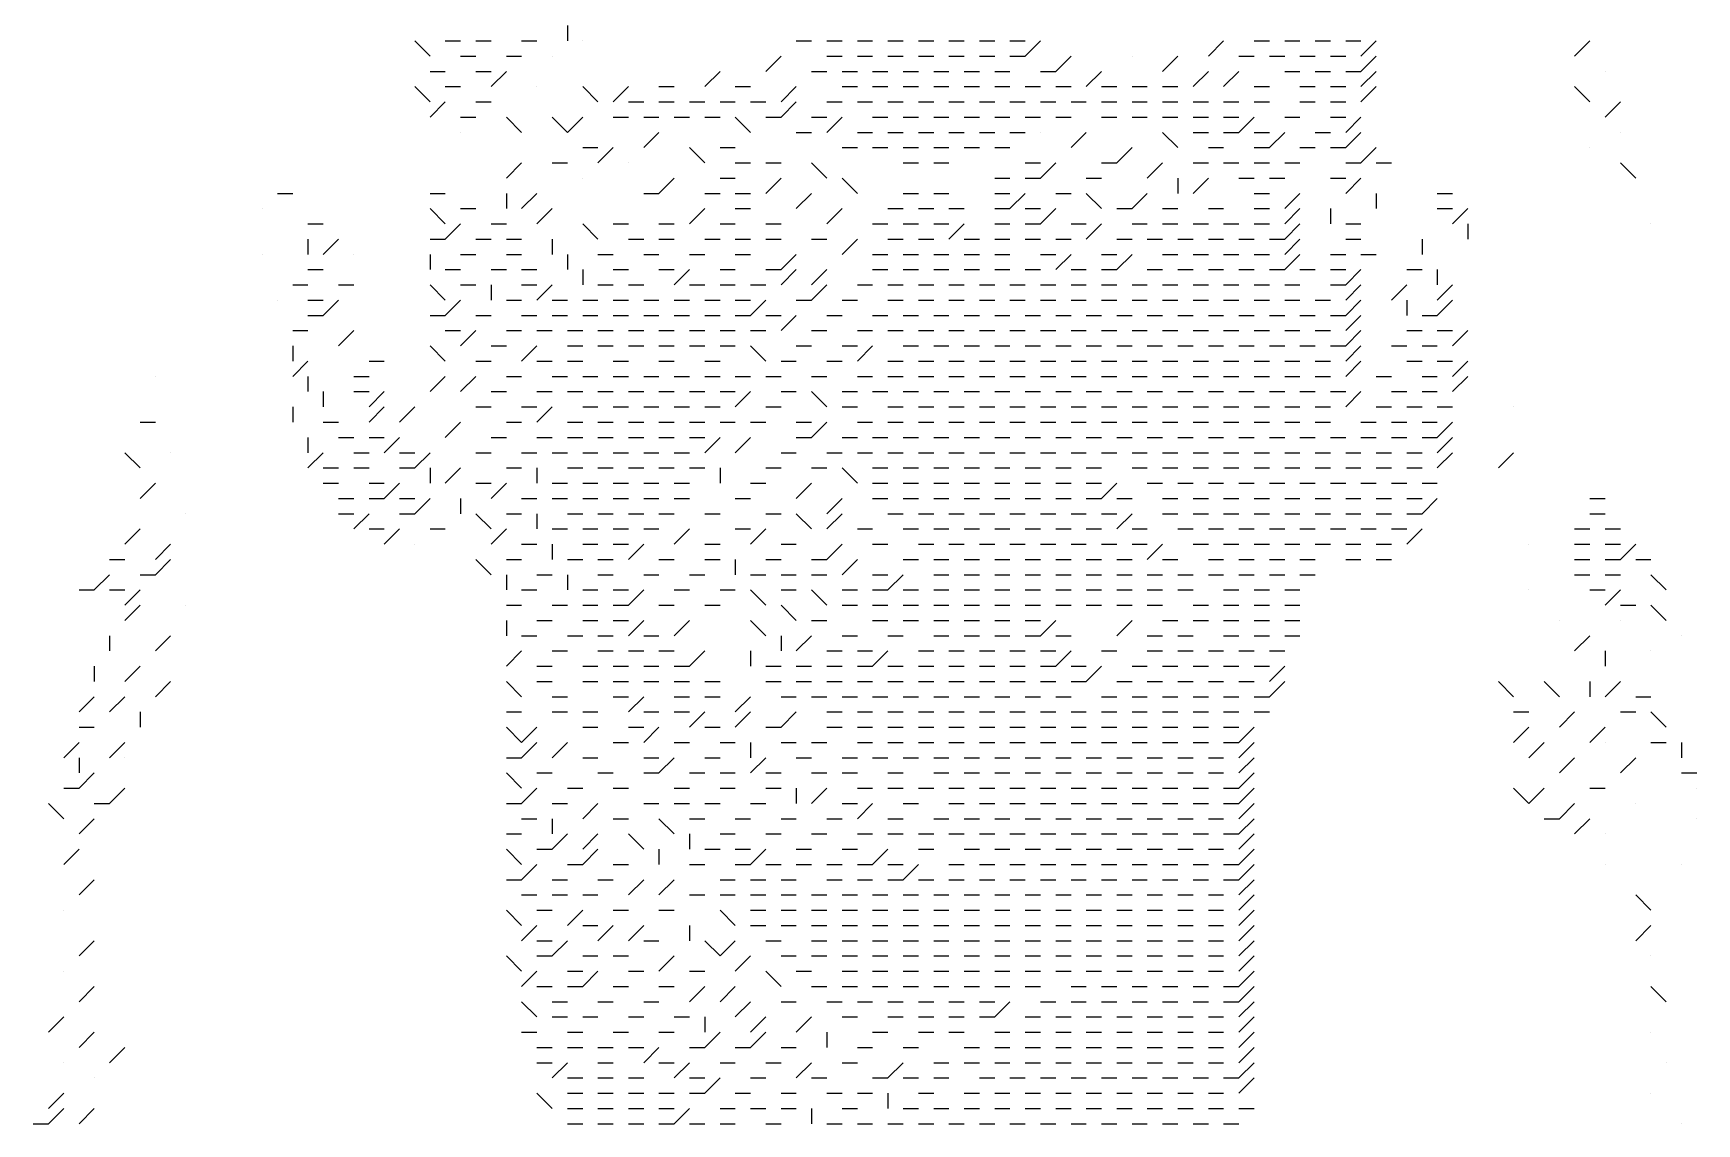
# Model space of a CAD drawing. Header units: metres. Extents: x 66 to 1116, y 3 to 705.
# Drawn here: x 228 to 555, y 357 to 571.5 of the extents above; entities that cross this region are included whole.
import ezdxf

# ---------------------------------------------------------------- set-up
doc = ezdxf.new("R2010")
doc.units = ezdxf.units.M

msp = doc.modelspace()

# ---------------------------------------------------------------- linework, layer by layer
at = {"color": 7}
for p, q in [((333, 573), (333, 570)), ((303, 570), (306, 567)), ((309, 570), (312, 570)), ((315, 570), (318, 570)), ((324, 570), (327, 570)), ((336, 570), (336, 570)), ((378, 570), (381, 570)), ((384, 570), (387, 570)), ((390, 570), (393, 570)), ((396, 570), (399, 570)), ((402, 570), (405, 570)), ((408, 570), (411, 570)), ((414, 570), (417, 570)), ((420, 570), (423, 570)), ((426, 570), (423, 567)), ((462, 570), (459, 567)), ((468, 570), (471, 570)), ((474, 570), (477, 570)), ((480, 570), (483, 570)), ((486, 570), (489, 570)), ((492, 570), (489, 567)), ((534, 570), (531, 567)), ((312, 567), (315, 567)), ((321, 567), (324, 567)), ((330, 567), (330, 567)), ((375, 567), (372, 564)), ((384, 567), (387, 567)), ((390, 567), (393, 567)), ((396, 567), (399, 567)), ((402, 567), (405, 567)), ((408, 567), (411, 567)), ((414, 567), (417, 567)), ((420, 567), (423, 567)), ((432, 567), (429, 564)), ((444, 567), (444, 567)), ((453, 567), (450, 564)), ((465, 567), (468, 567)), ((471, 567), (474, 567)), ((477, 567), (480, 567)), ((483, 567), (486, 567)), ((492, 567), (489, 564)), ((306, 564), (309, 564)), ((315, 564), (318, 564)), ((321, 564), (318, 561)), ((363, 564), (360, 561)), ((381, 564), (384, 564)), ((387, 564), (390, 564)), ((393, 564), (396, 564)), ((399, 564), (402, 564)), ((405, 564), (408, 564)), ((411, 564), (414, 564)), ((417, 564), (420, 564)), ((426, 564), (429, 564)), ((438, 564), (435, 561)), ((459, 564), (456, 561)), ((465, 564), (462, 561)), ((474, 564), (477, 564)), ((480, 564), (483, 564)), ((486, 564), (489, 564)), ((492, 564), (489, 561)), ((537, 564), (537, 564)), ((303, 561), (306, 558)), ((309, 561), (312, 561)), ((327, 561), (327, 561)), ((336, 561), (339, 558)), ((345, 561), (342, 558)), ((351, 561), (354, 561)), ((366, 561), (369, 561)), ((378, 561), (375, 558)), ((387, 561), (390, 561)), ((393, 561), (396, 561)), ((399, 561), (402, 561)), ((405, 561), (408, 561)), ((411, 561), (414, 561)), ((417, 561), (420, 561)), ((423, 561), (426, 561)), ((429, 561), (432, 561)), ((438, 561), (441, 561)), ((444, 561), (447, 561)), ((450, 561), (453, 561)), ((468, 561), (471, 561)), ((477, 561), (480, 561)), ((483, 561), (486, 561)), ((492, 561), (489, 558)), ((531, 561), (534, 558)), ((309, 558), (306, 555)), ((315, 558), (318, 558)), ((345, 558), (348, 558)), ((351, 558), (354, 558)), ((357, 558), (360, 558)), ((363, 558), (366, 558)), ((369, 558), (372, 558)), ((378, 558), (375, 555)), ((384, 558), (387, 558)), ((390, 558), (393, 558)), ((396, 558), (399, 558)), ((402, 558), (405, 558)), ((408, 558), (411, 558)), ((414, 558), (417, 558)), ((420, 558), (423, 558)), ((426, 558), (429, 558)), ((432, 558), (435, 558)), ((438, 558), (441, 558)), ((444, 558), (447, 558)), ((450, 558), (453, 558)), ((456, 558), (459, 558)), ((462, 558), (465, 558)), ((468, 558), (471, 558)), ((477, 558), (480, 558)), ((483, 558), (486, 558)), ((540, 558), (537, 555)), ((312, 555), (315, 555)), ((321, 555), (324, 552)), ((330, 555), (333, 552)), ((336, 555), (333, 552)), ((342, 555), (345, 555)), ((348, 555), (351, 555)), ((354, 555), (357, 555)), ((360, 555), (363, 555)), ((366, 555), (369, 552)), ((372, 555), (375, 555)), ((381, 555), (384, 555)), ((387, 555), (384, 552)), ((393, 555), (396, 555)), ((399, 555), (402, 555)), ((405, 555), (408, 555)), ((411, 555), (414, 555)), ((417, 555), (420, 555)), ((423, 555), (426, 555)), ((429, 555), (432, 555)), ((438, 555), (441, 555)), ((444, 555), (447, 555)), ((450, 555), (453, 555)), ((456, 555), (459, 555)), ((462, 555), (465, 555)), ((468, 555), (465, 552)), ((474, 555), (477, 555)), ((483, 555), (486, 555)), ((489, 555), (486, 552)), ((312, 552), (312, 552)), ((351, 552), (348, 549)), ((378, 552), (381, 552)), ((390, 552), (393, 552)), ((396, 552), (399, 552)), ((402, 552), (405, 552)), ((408, 552), (411, 552)), ((414, 552), (417, 552)), ((420, 552), (423, 552)), ((426, 552), (426, 552)), ((435, 552), (432, 549)), ((450, 552), (453, 549)), ((456, 552), (459, 552)), ((462, 552), (465, 552)), ((468, 552), (471, 552)), ((474, 552), (471, 549)), ((480, 552), (483, 552)), ((489, 552), (486, 549)), ((540, 552), (540, 552)), ((336, 549), (339, 549)), ((342, 549), (339, 546)), ((357, 549), (360, 546)), ((363, 549), (366, 549)), ((387, 549), (390, 549)), ((393, 549), (396, 549)), ((399, 549), (402, 549)), ((405, 549), (408, 549)), ((411, 549), (414, 549)), ((417, 549), (420, 549)), ((444, 549), (441, 546)), ((459, 549), (462, 549)), ((468, 549), (471, 549)), ((477, 549), (480, 549)), ((483, 549), (486, 549)), ((492, 549), (489, 546)), ((534, 549), (534, 549)), ((324, 546), (321, 543)), ((330, 546), (333, 546)), ((336, 543), (336, 543)), ((345, 546), (345, 546)), ((354, 543), (351, 540)), ((363, 543), (366, 543)), ((366, 546), (369, 546)), ((372, 546), (375, 546)), ((375, 543), (372, 540)), ((381, 546), (384, 543)), ((387, 543), (390, 540)), ((399, 546), (402, 546)), ((405, 546), (408, 546)), ((417, 543), (420, 543)), ((423, 546), (426, 546)), ((423, 543), (426, 543)), ((429, 546), (426, 543)), ((435, 543), (438, 543)), ((438, 546), (441, 546)), ((450, 546), (447, 543)), ((453, 543), (453, 540)), ((456, 546), (459, 546)), ((459, 543), (456, 540)), ((462, 546), (465, 546)), ((465, 543), (468, 543)), ((468, 546), (471, 546)), ((471, 543), (474, 543)), ((474, 546), (477, 546)), ((483, 543), (486, 543)), ((486, 546), (489, 546)), ((489, 543), (486, 540)), ((492, 546), (495, 546)), ((540, 546), (543, 543)), ((276, 540), (279, 540)), ((306, 540), (309, 540)), ((321, 540), (321, 537)), ((327, 540), (324, 537)), ((348, 540), (351, 540)), ((360, 540), (363, 540)), ((366, 540), (369, 540)), ((381, 540), (378, 537)), ((399, 540), (402, 540)), ((405, 540), (408, 540)), ((417, 540), (420, 540)), ((423, 540), (420, 537)), ((429, 540), (432, 540)), ((435, 540), (438, 537)), ((447, 540), (444, 537)), ((468, 540), (471, 540)), ((477, 540), (474, 537)), ((492, 540), (492, 537)), ((504, 540), (507, 540)), ((273, 537), (273, 537)), ((306, 537), (309, 534)), ((312, 537), (315, 537)), ((330, 537), (327, 534)), ((360, 537), (357, 534)), ((366, 537), (369, 537)), ((387, 537), (384, 534)), ((396, 537), (399, 537)), ((402, 537), (405, 537)), ((408, 537), (411, 537)), ((417, 537), (420, 537)), ((423, 537), (426, 537)), ((429, 537), (426, 534)), ((441, 537), (444, 537)), ((450, 537), (453, 537)), ((459, 537), (462, 537)), ((468, 537), (471, 537)), ((477, 537), (474, 534)), ((483, 537), (483, 534)), ((504, 537), (507, 537)), ((510, 537), (507, 534)), ((282, 534), (285, 534)), ((312, 534), (309, 531)), ((318, 534), (321, 534)), ((336, 534), (339, 531)), ((342, 534), (345, 534)), ((351, 534), (354, 534)), ((363, 534), (366, 534)), ((372, 534), (375, 534)), ((393, 534), (396, 534)), ((399, 534), (402, 534)), ((405, 534), (408, 534)), ((411, 534), (408, 531)), ((417, 534), (420, 534)), ((423, 534), (426, 534)), ((432, 534), (435, 534)), ((438, 534), (435, 531)), ((444, 534), (447, 534)), ((450, 534), (453, 534)), ((456, 534), (459, 534)), ((462, 534), (465, 534)), ((468, 534), (471, 534)), ((477, 534), (474, 531)), ((486, 534), (489, 534)), ((510, 534), (510, 531)), ((546, 534), (546, 534)), ((282, 531), (282, 528)), ((288, 531), (285, 528)), ((306, 531), (309, 531)), ((315, 531), (318, 531)), ((321, 531), (324, 531)), ((330, 531), (330, 528)), ((345, 531), (348, 531)), ((351, 531), (354, 531)), ((360, 531), (363, 531)), ((366, 531), (369, 531)), ((372, 531), (375, 531)), ((381, 531), (384, 531)), ((390, 531), (387, 528)), ((396, 531), (399, 531)), ((402, 531), (405, 531)), ((411, 531), (414, 531)), ((417, 531), (420, 531)), ((423, 531), (426, 531)), ((429, 531), (432, 531)), ((441, 531), (444, 531)), ((447, 531), (450, 531)), ((453, 531), (456, 531)), ((459, 531), (462, 531)), ((465, 531), (468, 531)), ((471, 531), (474, 531)), ((477, 531), (474, 528)), ((486, 531), (489, 531)), ((501, 531), (501, 528)), ((273, 528), (273, 528)), ((291, 528), (291, 528)), ((306, 528), (306, 525)), ((312, 528), (315, 528)), ((321, 528), (324, 528)), ((333, 528), (333, 525)), ((339, 528), (342, 528)), ((348, 528), (351, 528)), ((357, 528), (360, 528)), ((366, 528), (369, 528)), ((378, 528), (375, 525)), ((393, 528), (396, 528)), ((399, 528), (402, 528)), ((405, 528), (408, 528)), ((411, 528), (414, 528)), ((417, 528), (420, 528)), ((426, 528), (429, 528)), ((432, 528), (429, 525)), ((438, 528), (441, 528)), ((444, 528), (441, 525)), ((450, 528), (453, 528)), ((456, 528), (459, 528)), ((462, 528), (465, 528)), ((468, 528), (471, 528)), ((477, 528), (474, 525)), ((483, 528), (486, 528)), ((489, 528), (492, 528)), ((282, 525), (285, 525)), ((309, 525), (312, 525)), ((318, 525), (321, 525)), ((324, 525), (327, 525)), ((336, 525), (336, 522)), ((342, 525), (345, 525)), ((351, 525), (354, 525)), ((357, 525), (354, 522)), ((363, 525), (366, 525)), ((372, 525), (375, 525)), ((378, 525), (375, 522)), ((384, 525), (381, 522)), ((393, 525), (396, 525)), ((399, 525), (402, 525)), ((405, 525), (408, 525)), ((411, 525), (414, 525)), ((417, 525), (420, 525)), ((423, 525), (426, 525)), ((432, 525), (435, 525)), ((438, 525), (441, 525)), ((447, 525), (450, 525)), ((453, 525), (456, 525)), ((459, 525), (462, 525)), ((465, 525), (468, 525)), ((471, 525), (474, 525)), ((477, 525), (480, 525)), ((483, 525), (486, 525)), ((489, 525), (486, 522)), ((498, 525), (501, 525)), ((504, 525), (504, 522)), ((279, 522), (282, 522)), ((288, 522), (291, 522)), ((306, 522), (309, 519)), ((312, 522), (315, 522)), ((318, 522), (318, 519)), ((324, 522), (327, 522)), ((330, 522), (327, 519)), ((339, 522), (342, 522)), ((345, 522), (348, 522)), ((357, 522), (360, 522)), ((363, 522), (366, 522)), ((369, 522), (372, 522)), ((384, 522), (381, 519)), ((390, 522), (393, 522)), ((396, 522), (399, 522)), ((402, 522), (405, 522)), ((408, 522), (411, 522)), ((414, 522), (417, 522)), ((420, 522), (423, 522)), ((426, 522), (429, 522)), ((432, 522), (435, 522)), ((438, 522), (441, 522)), ((444, 522), (447, 522)), ((450, 522), (453, 522)), ((456, 522), (459, 522)), ((462, 522), (465, 522)), ((468, 522), (471, 522)), ((474, 522), (477, 522)), ((483, 522), (486, 522)), ((489, 522), (486, 519)), ((498, 522), (495, 519)), ((507, 522), (504, 519)), ((276, 519), (276, 519)), ((282, 519), (285, 519)), ((288, 519), (285, 516)), ((312, 519), (309, 516)), ((321, 519), (324, 519)), ((330, 519), (333, 519)), ((336, 519), (339, 519)), ((342, 519), (345, 519)), ((348, 519), (351, 519)), ((354, 519), (357, 519)), ((360, 519), (363, 519)), ((366, 519), (369, 519)), ((372, 519), (369, 516)), ((378, 519), (381, 519)), ((387, 519), (390, 519)), ((396, 519), (399, 519)), ((402, 519), (405, 519)), ((408, 519), (411, 519)), ((414, 519), (417, 519)), ((420, 519), (423, 519)), ((426, 519), (429, 519)), ((432, 519), (435, 519)), ((438, 519), (441, 519)), ((444, 519), (447, 519)), ((450, 519), (453, 519)), ((456, 519), (459, 519)), ((462, 519), (465, 519)), ((468, 519), (471, 519)), ((474, 519), (477, 519)), ((480, 519), (483, 519)), ((489, 519), (486, 516)), ((498, 519), (498, 516)), ((507, 519), (504, 516)), ((282, 516), (285, 516)), ((306, 516), (309, 516)), ((315, 516), (318, 516)), ((324, 516), (327, 516)), ((330, 516), (333, 516)), ((336, 516), (339, 516)), ((342, 516), (345, 516)), ((348, 516), (351, 516)), ((354, 516), (357, 516)), ((360, 516), (363, 516)), ((366, 516), (369, 516)), ((372, 516), (375, 516)), ((378, 516), (375, 513)), ((384, 516), (387, 516)), ((393, 516), (396, 516)), ((399, 516), (402, 516)), ((405, 516), (408, 516)), ((411, 516), (414, 516)), ((417, 516), (420, 516)), ((423, 516), (426, 516)), ((429, 516), (432, 516)), ((435, 516), (438, 516)), ((441, 516), (444, 516)), ((447, 516), (450, 516)), ((453, 516), (456, 516)), ((459, 516), (462, 516)), ((465, 516), (468, 516)), ((471, 516), (474, 516)), ((477, 516), (480, 516)), ((483, 516), (486, 516)), ((489, 516), (486, 513)), ((501, 516), (504, 516)), ((279, 513), (282, 513)), ((291, 513), (288, 510)), ((309, 513), (312, 513)), ((315, 513), (312, 510)), ((321, 513), (324, 513)), ((327, 513), (330, 513)), ((333, 513), (336, 513)), ((339, 513), (342, 513)), ((345, 513), (348, 513)), ((351, 513), (354, 513)), ((357, 513), (360, 513)), ((363, 513), (366, 513)), ((369, 513), (372, 513)), ((381, 513), (384, 513)), ((390, 513), (393, 513)), ((396, 513), (399, 513)), ((402, 513), (405, 513)), ((408, 513), (411, 513)), ((414, 513), (417, 513)), ((420, 513), (423, 513)), ((426, 513), (429, 513)), ((432, 513), (435, 513)), ((438, 513), (441, 513)), ((444, 513), (447, 513)), ((450, 513), (453, 513)), ((456, 513), (459, 513)), ((462, 513), (465, 513)), ((468, 513), (471, 513)), ((474, 513), (477, 513)), ((480, 513), (483, 513)), ((489, 513), (486, 510)), ((498, 513), (501, 513)), ((504, 513), (507, 513)), ((510, 513), (507, 510)), ((279, 510), (279, 507)), ((282, 507), (279, 504)), ((294, 507), (297, 507)), ((306, 510), (309, 507)), ((315, 507), (318, 507)), ((318, 510), (321, 510)), ((327, 510), (324, 507)), ((327, 507), (330, 507)), ((333, 510), (336, 510)), ((333, 507), (336, 507)), ((339, 510), (342, 510)), ((342, 507), (345, 507)), ((345, 510), (348, 510)), ((351, 510), (354, 510)), ((351, 507), (354, 507)), ((357, 510), (360, 510)), ((360, 507), (363, 507)), ((363, 510), (366, 510)), ((369, 510), (372, 507)), ((375, 507), (378, 507)), ((378, 510), (381, 510)), ((384, 507), (387, 507)), ((387, 510), (390, 510)), ((393, 510), (390, 507)), ((396, 507), (399, 507)), ((399, 510), (402, 510)), ((402, 507), (405, 507)), ((405, 510), (408, 510)), ((408, 507), (411, 507)), ((411, 510), (414, 510)), ((414, 507), (417, 507)), ((417, 510), (420, 510)), ((420, 507), (423, 507)), ((423, 510), (426, 510)), ((426, 507), (429, 507)), ((429, 510), (432, 510)), ((432, 507), (435, 507)), ((435, 510), (438, 510)), ((438, 507), (441, 507)), ((441, 510), (444, 510)), ((444, 507), (447, 507)), ((447, 510), (450, 510)), ((450, 507), (453, 507)), ((453, 510), (456, 510)), ((456, 507), (459, 507)), ((459, 510), (462, 510)), ((462, 507), (465, 507)), ((465, 510), (468, 510)), ((468, 507), (471, 507)), ((471, 510), (474, 510)), ((474, 507), (477, 507)), ((477, 510), (480, 510)), ((480, 507), (483, 507)), ((483, 510), (486, 510)), ((489, 510), (486, 507)), ((489, 507), (486, 504)), ((495, 510), (498, 510)), ((498, 507), (501, 507)), ((501, 510), (504, 510)), ((504, 507), (507, 507)), ((510, 507), (507, 504)), ((252, 504), (252, 504)), ((282, 504), (282, 501)), ((291, 504), (294, 504)), ((309, 504), (306, 501)), ((315, 504), (312, 501)), ((321, 504), (324, 504)), ((330, 504), (333, 504)), ((336, 504), (339, 504)), ((342, 504), (345, 504)), ((348, 504), (351, 504)), ((354, 504), (357, 504)), ((360, 504), (363, 504)), ((366, 504), (369, 504)), ((372, 504), (375, 504)), ((381, 504), (384, 504)), ((390, 504), (393, 504)), ((396, 504), (399, 504)), ((402, 504), (405, 504)), ((408, 504), (411, 504)), ((414, 504), (417, 504)), ((420, 504), (423, 504)), ((426, 504), (429, 504)), ((432, 504), (435, 504)), ((438, 504), (441, 504)), ((444, 504), (447, 504)), ((450, 504), (453, 504)), ((456, 504), (459, 504)), ((462, 504), (465, 504)), ((468, 504), (471, 504)), ((474, 504), (477, 504)), ((480, 504), (483, 504)), ((492, 504), (495, 504)), ((501, 504), (504, 504)), ((510, 504), (507, 501)), ((285, 501), (285, 498)), ((291, 501), (294, 501)), ((297, 501), (294, 498)), ((318, 501), (321, 501)), ((327, 501), (330, 501)), ((333, 501), (336, 501)), ((339, 501), (342, 501)), ((345, 501), (348, 501)), ((351, 501), (354, 501)), ((357, 501), (360, 501)), ((363, 501), (366, 501)), ((369, 501), (366, 498)), ((375, 501), (378, 501)), ((381, 501), (384, 498)), ((387, 501), (390, 501)), ((393, 501), (396, 501)), ((399, 501), (402, 501)), ((405, 501), (408, 501)), ((411, 501), (414, 501)), ((417, 501), (420, 501)), ((423, 501), (426, 501)), ((429, 501), (432, 501)), ((435, 501), (438, 501)), ((441, 501), (444, 501)), ((447, 501), (450, 501)), ((453, 501), (456, 501)), ((459, 501), (462, 501)), ((465, 501), (468, 501)), ((471, 501), (474, 501)), ((477, 501), (480, 501)), ((483, 501), (486, 501)), ((489, 501), (486, 498)), ((495, 501), (498, 501)), ((501, 501), (504, 501)), ((279, 498), (279, 495)), ((297, 498), (294, 495)), ((303, 498), (300, 495)), ((315, 498), (318, 498)), ((324, 498), (327, 498)), ((330, 498), (327, 495)), ((336, 498), (339, 498)), ((342, 498), (345, 498)), ((348, 498), (351, 498)), ((354, 498), (357, 498)), ((360, 498), (363, 498)), ((372, 498), (375, 498)), ((387, 498), (390, 498)), ((396, 498), (399, 498)), ((402, 498), (405, 498)), ((408, 498), (411, 498)), ((414, 498), (417, 498)), ((420, 498), (423, 498)), ((426, 498), (429, 498)), ((432, 498), (435, 498)), ((438, 498), (441, 498)), ((444, 498), (447, 498)), ((450, 498), (453, 498)), ((456, 498), (459, 498)), ((462, 498), (465, 498)), ((468, 498), (471, 498)), ((474, 498), (477, 498)), ((480, 498), (483, 498)), ((492, 498), (495, 498)), ((498, 498), (501, 498)), ((504, 498), (507, 498)), ((519, 498), (519, 498)), ((249, 495), (252, 495)), ((285, 495), (288, 495)), ((312, 495), (309, 492)), ((321, 495), (324, 495)), ((333, 495), (336, 495)), ((339, 495), (342, 495)), ((345, 495), (348, 495)), ((351, 495), (354, 495)), ((357, 495), (360, 495)), ((363, 495), (366, 495)), ((369, 495), (372, 495)), ((378, 495), (381, 495)), ((384, 495), (381, 492)), ((390, 495), (393, 495)), ((396, 495), (399, 495)), ((402, 495), (405, 495)), ((408, 495), (411, 495)), ((414, 495), (417, 495)), ((420, 495), (423, 495)), ((426, 495), (429, 495)), ((432, 495), (435, 495)), ((438, 495), (441, 495)), ((444, 495), (447, 495)), ((450, 495), (453, 495)), ((456, 495), (459, 495)), ((462, 495), (465, 495)), ((468, 495), (471, 495)), ((474, 495), (477, 495)), ((480, 495), (483, 495)), ((489, 495), (492, 495)), ((495, 495), (498, 495)), ((501, 495), (504, 495)), ((507, 495), (504, 492)), ((282, 492), (282, 489)), ((288, 492), (291, 492)), ((294, 492), (297, 492)), ((300, 492), (297, 489)), ((318, 492), (321, 492)), ((327, 492), (330, 492)), ((333, 492), (336, 492)), ((339, 492), (342, 492)), ((345, 492), (348, 492)), ((351, 492), (354, 492)), ((357, 492), (360, 492)), ((363, 492), (360, 489)), ((369, 492), (366, 489)), ((378, 492), (381, 492)), ((387, 492), (390, 492)), ((393, 492), (396, 492)), ((399, 492), (402, 492)), ((405, 492), (408, 492)), ((411, 492), (414, 492)), ((417, 492), (420, 492)), ((423, 492), (426, 492)), ((429, 492), (432, 492)), ((435, 492), (438, 492)), ((441, 492), (444, 492)), ((447, 492), (450, 492)), ((453, 492), (456, 492)), ((459, 492), (462, 492)), ((465, 492), (468, 492)), ((471, 492), (474, 492)), ((477, 492), (480, 492)), ((483, 492), (486, 492)), ((489, 492), (492, 492)), ((495, 492), (498, 492)), ((501, 492), (504, 492)), ((507, 492), (504, 489)), ((246, 489), (249, 486)), ((255, 489), (255, 489)), ((285, 489), (282, 486)), ((291, 489), (294, 489)), ((300, 489), (303, 489)), ((306, 489), (303, 486)), ((315, 489), (318, 489)), ((324, 489), (327, 489)), ((330, 489), (333, 489)), ((336, 489), (339, 489)), ((342, 489), (345, 489)), ((348, 489), (351, 489)), ((354, 489), (357, 489)), ((375, 489), (378, 489)), ((384, 489), (387, 489)), ((390, 489), (393, 489)), ((396, 489), (399, 489)), ((402, 489), (405, 489)), ((408, 489), (411, 489)), ((414, 489), (417, 489)), ((420, 489), (423, 489)), ((426, 489), (429, 489)), ((432, 489), (435, 489)), ((438, 489), (441, 489)), ((444, 489), (447, 489)), ((450, 489), (453, 489)), ((456, 489), (459, 489)), ((462, 489), (465, 489)), ((468, 489), (471, 489)), ((474, 489), (477, 489)), ((480, 489), (483, 489)), ((486, 489), (489, 489)), ((492, 489), (495, 489)), ((498, 489), (501, 489)), ((507, 489), (504, 486)), ((519, 489), (516, 486)), ((285, 486), (288, 486)), ((291, 486), (294, 486)), ((300, 486), (303, 486)), ((306, 486), (306, 483)), ((312, 486), (309, 483)), ((321, 486), (324, 486)), ((327, 486), (327, 483)), ((333, 486), (336, 486)), ((339, 486), (342, 486)), ((345, 486), (348, 486)), ((351, 486), (354, 486)), ((357, 486), (360, 486)), ((363, 486), (363, 483)), ((372, 486), (375, 486)), ((381, 486), (384, 486)), ((387, 486), (390, 483)), ((393, 486), (396, 486)), ((399, 486), (402, 486)), ((405, 486), (408, 486)), ((411, 486), (414, 486)), ((417, 486), (420, 486)), ((423, 486), (426, 486)), ((429, 486), (432, 486)), ((435, 486), (438, 486)), ((444, 486), (447, 486)), ((450, 486), (453, 486)), ((456, 486), (459, 486)), ((462, 486), (465, 486)), ((468, 486), (471, 486)), ((474, 486), (477, 486)), ((480, 486), (483, 486)), ((486, 486), (489, 486)), ((492, 486), (495, 486)), ((498, 486), (501, 486)), ((252, 483), (249, 480)), ((285, 483), (288, 483)), ((294, 483), (297, 483)), ((300, 483), (297, 480)), ((315, 483), (318, 483)), ((321, 483), (318, 480)), ((330, 483), (333, 483)), ((336, 483), (339, 483)), ((342, 483), (345, 483)), ((348, 483), (351, 483)), ((354, 483), (357, 483)), ((369, 483), (372, 483)), ((381, 483), (378, 480)), ((393, 483), (396, 483)), ((399, 483), (402, 483)), ((405, 483), (408, 483)), ((411, 483), (414, 483)), ((417, 483), (420, 483)), ((423, 483), (426, 483)), ((429, 483), (432, 483)), ((435, 483), (438, 483)), ((441, 483), (438, 480)), ((447, 483), (450, 483)), ((453, 483), (456, 483)), ((459, 483), (462, 483)), ((465, 483), (468, 483)), ((471, 483), (474, 483)), ((477, 483), (480, 483)), ((483, 483), (486, 483)), ((489, 483), (492, 483)), ((495, 483), (498, 483)), ((501, 483), (504, 483)), ((288, 480), (291, 480)), ((294, 480), (297, 480)), ((300, 480), (303, 480)), ((306, 480), (303, 477)), ((312, 480), (312, 477)), ((324, 480), (327, 480)), ((330, 480), (333, 480)), ((336, 480), (339, 480)), ((342, 480), (345, 480)), ((348, 480), (351, 480)), ((354, 480), (357, 480)), ((366, 480), (369, 480)), ((387, 480), (384, 477)), ((393, 480), (396, 480)), ((399, 480), (402, 480)), ((405, 480), (408, 480)), ((411, 480), (414, 480)), ((417, 480), (420, 480)), ((423, 480), (426, 480)), ((429, 480), (432, 480)), ((435, 480), (438, 480)), ((441, 480), (444, 480)), ((450, 480), (453, 480)), ((456, 480), (459, 480)), ((462, 480), (465, 480)), ((468, 480), (471, 480)), ((474, 480), (477, 480)), ((480, 480), (483, 480)), ((486, 480), (489, 480)), ((492, 480), (495, 480)), ((498, 480), (501, 480)), ((504, 480), (501, 477)), ((534, 480), (537, 480)), ((258, 477), (258, 477)), ((288, 477), (291, 477)), ((294, 477), (291, 474)), ((300, 477), (303, 477)), ((315, 477), (318, 474)), ((321, 477), (324, 477)), ((327, 477), (327, 474)), ((333, 477), (336, 477)), ((339, 477), (342, 477)), ((345, 477), (348, 477)), ((351, 477), (354, 477)), ((360, 477), (363, 477)), ((372, 477), (375, 477)), ((378, 477), (381, 474)), ((387, 477), (384, 474)), ((396, 477), (399, 477)), ((402, 477), (405, 477)), ((408, 477), (411, 477)), ((414, 477), (417, 477)), ((420, 477), (423, 477)), ((426, 477), (429, 477)), ((432, 477), (435, 477)), ((438, 477), (441, 477)), ((444, 477), (441, 474)), ((450, 477), (453, 477)), ((456, 477), (459, 477)), ((462, 477), (465, 477)), ((468, 477), (471, 477)), ((474, 477), (477, 477)), ((480, 477), (483, 477)), ((486, 477), (489, 477)), ((492, 477), (495, 477)), ((498, 477), (501, 477)), ((534, 477), (537, 477)), ((249, 474), (246, 471)), ((255, 471), (252, 468)), ((294, 474), (297, 474)), ((300, 474), (297, 471)), ((303, 471), (303, 471)), ((306, 474), (309, 474)), ((321, 474), (318, 471)), ((324, 471), (327, 471)), ((330, 474), (333, 474)), ((330, 471), (330, 468)), ((336, 474), (339, 474)), ((336, 471), (339, 471)), ((342, 474), (345, 474)), ((342, 471), (345, 471)), ((348, 471), (345, 468)), ((348, 474), (351, 474)), ((357, 474), (354, 471)), ((360, 471), (363, 471)), ((366, 474), (369, 474)), ((372, 474), (369, 471)), ((375, 471), (378, 471)), ((387, 471), (384, 468)), ((390, 474), (393, 474)), ((393, 471), (396, 471)), ((399, 474), (402, 474)), ((402, 471), (405, 471)), ((405, 474), (408, 474)), ((408, 471), (411, 471)), ((411, 474), (414, 474)), ((414, 471), (417, 471)), ((417, 474), (420, 474)), ((420, 471), (423, 471)), ((423, 474), (426, 474)), ((426, 471), (429, 471)), ((429, 474), (432, 474)), ((432, 471), (435, 471)), ((435, 474), (438, 474)), ((438, 471), (441, 471)), ((444, 474), (447, 474)), ((444, 471), (447, 471)), ((450, 471), (447, 468)), ((453, 474), (456, 474)), ((456, 471), (459, 471)), ((459, 474), (462, 474)), ((462, 471), (465, 471)), ((465, 474), (468, 474)), ((468, 471), (471, 471)), ((471, 474), (474, 474)), ((474, 471), (477, 471)), ((477, 474), (480, 474)), ((480, 471), (483, 471)), ((483, 474), (486, 474)), ((486, 471), (489, 471)), ((489, 474), (492, 474)), ((492, 471), (495, 471)), ((495, 474), (498, 474)), ((501, 474), (498, 471)), ((522, 471), (522, 471)), ((531, 474), (534, 474)), ((531, 471), (534, 471)), ((537, 474), (540, 474)), ((537, 471), (540, 471)), ((543, 471), (540, 468)), ((243, 468), (246, 468)), ((255, 468), (252, 465)), ((315, 468), (318, 465)), ((321, 468), (324, 468)), ((333, 468), (336, 468)), ((339, 468), (342, 468)), ((351, 468), (354, 468)), ((360, 468), (363, 468)), ((366, 468), (366, 465)), ((372, 468), (375, 468)), ((381, 468), (384, 468)), ((390, 468), (387, 465)), ((399, 468), (402, 468)), ((405, 468), (408, 468)), ((411, 468), (414, 468)), ((417, 468), (420, 468)), ((423, 468), (426, 468)), ((429, 468), (432, 468)), ((435, 468), (438, 468)), ((441, 468), (444, 468)), ((450, 468), (453, 468)), ((459, 468), (462, 468)), ((465, 468), (468, 468)), ((471, 468), (474, 468)), ((477, 468), (480, 468)), ((486, 468), (489, 468)), ((492, 468), (495, 468)), ((531, 468), (534, 468)), ((537, 468), (540, 468)), ((543, 468), (546, 468)), ((243, 465), (240, 462)), ((249, 465), (252, 465)), ((321, 465), (321, 462)), ((327, 465), (330, 465)), ((333, 465), (333, 462)), ((339, 465), (342, 465)), ((348, 465), (351, 465)), ((357, 465), (360, 465)), ((369, 465), (372, 465)), ((375, 465), (378, 465)), ((381, 465), (384, 465)), ((393, 465), (396, 465)), ((399, 465), (396, 462)), ((405, 465), (408, 465)), ((411, 465), (414, 465)), ((417, 465), (420, 465)), ((423, 465), (426, 465)), ((429, 465), (432, 465)), ((435, 465), (438, 465)), ((441, 465), (444, 465)), ((447, 465), (450, 465)), ((453, 465), (456, 465)), ((459, 465), (462, 465)), ((465, 465), (468, 465)), ((471, 465), (474, 465)), ((477, 465), (480, 465)), ((531, 465), (534, 465)), ((537, 465), (540, 465)), ((546, 465), (549, 462)), ((237, 462), (240, 462)), ((243, 462), (246, 462)), ((249, 462), (246, 459)), ((324, 462), (327, 462)), ((336, 462), (339, 462)), ((342, 462), (345, 462)), ((348, 462), (345, 459)), ((354, 462), (357, 462)), ((363, 462), (366, 462)), ((369, 462), (372, 459)), ((375, 462), (378, 462)), ((381, 462), (384, 459)), ((387, 462), (390, 462)), ((393, 462), (396, 462)), ((399, 462), (402, 462)), ((405, 462), (408, 462)), ((411, 462), (414, 462)), ((417, 462), (420, 462)), ((423, 462), (426, 462)), ((429, 462), (432, 462)), ((435, 462), (438, 462)), ((441, 462), (444, 462)), ((447, 462), (450, 462)), ((453, 462), (456, 462)), ((462, 462), (465, 462)), ((468, 462), (471, 462)), ((474, 462), (477, 462)), ((522, 462), (522, 462)), ((534, 462), (537, 462)), ((540, 462), (537, 459)), ((249, 459), (246, 456)), ((258, 459), (258, 459)), ((321, 459), (324, 459)), ((330, 459), (333, 459)), ((336, 459), (339, 459)), ((342, 459), (345, 459)), ((351, 459), (354, 459)), ((360, 459), (363, 459)), ((375, 459), (378, 456)), ((387, 459), (390, 459)), ((393, 459), (396, 459)), ((399, 459), (402, 459)), ((405, 459), (408, 459)), ((411, 459), (414, 459)), ((417, 459), (420, 459)), ((423, 459), (426, 459)), ((429, 459), (432, 459)), ((435, 459), (438, 459)), ((441, 459), (444, 459)), ((447, 459), (450, 459)), ((456, 459), (459, 459)), ((462, 459), (465, 459)), ((468, 459), (471, 459)), ((474, 459), (477, 459)), ((540, 459), (543, 459)), ((546, 459), (549, 456)), ((321, 456), (321, 453)), ((327, 456), (330, 456)), ((336, 456), (339, 456)), ((342, 456), (345, 456)), ((348, 456), (345, 453)), ((357, 456), (354, 453)), ((369, 456), (372, 453)), ((381, 456), (384, 456)), ((393, 456), (396, 456)), ((399, 456), (402, 456)), ((405, 456), (408, 456)), ((411, 456), (414, 456)), ((417, 456), (420, 456)), ((423, 456), (426, 456)), ((429, 456), (426, 453)), ((444, 456), (441, 453)), ((450, 456), (453, 456)), ((456, 456), (459, 456)), ((462, 456), (465, 456)), ((468, 456), (471, 456)), ((474, 456), (477, 456)), ((528, 456), (528, 456)), ((540, 456), (540, 456)), ((243, 453), (243, 450)), ((255, 453), (252, 450)), ((324, 453), (327, 453)), ((333, 453), (336, 453)), ((339, 453), (342, 453)), ((348, 453), (351, 453)), ((375, 453), (375, 450)), ((381, 453), (378, 450)), ((387, 453), (390, 453)), ((396, 453), (399, 453)), ((405, 453), (408, 453)), ((411, 453), (414, 453)), ((417, 453), (420, 453)), ((423, 453), (426, 453)), ((429, 453), (432, 453)), ((447, 453), (450, 453)), ((453, 453), (456, 453)), ((462, 453), (465, 453)), ((468, 453), (471, 453)), ((474, 453), (477, 453)), ((534, 453), (531, 450)), ((552, 453), (552, 453)), ((324, 450), (321, 447)), ((330, 450), (333, 450)), ((339, 450), (342, 450)), ((345, 450), (348, 450)), ((351, 450), (354, 450)), ((360, 450), (357, 447)), ((369, 450), (369, 447)), ((384, 450), (387, 450)), ((390, 450), (393, 450)), ((396, 450), (393, 447)), ((402, 450), (405, 450)), ((408, 450), (411, 450)), ((414, 450), (417, 450)), ((420, 450), (423, 450)), ((426, 450), (429, 450)), ((432, 450), (429, 447)), ((438, 450), (441, 450)), ((447, 450), (450, 450)), ((453, 450), (456, 450)), ((459, 450), (462, 450)), ((465, 450), (468, 450)), ((471, 450), (474, 450)), ((537, 450), (537, 447)), ((546, 450), (546, 450)), ((240, 447), (240, 444)), ((249, 447), (246, 444)), ((327, 447), (330, 447)), ((336, 447), (339, 447)), ((342, 447), (345, 447)), ((348, 447), (351, 447)), ((354, 447), (357, 447)), ((372, 447), (375, 447)), ((378, 447), (381, 447)), ((384, 447), (387, 447)), ((390, 447), (393, 447)), ((396, 447), (399, 447)), ((402, 447), (405, 447)), ((408, 447), (411, 447)), ((414, 447), (417, 447)), ((420, 447), (423, 447)), ((426, 447), (429, 447)), ((432, 447), (435, 447)), ((438, 447), (435, 444)), ((444, 447), (447, 447)), ((450, 447), (453, 447)), ((456, 447), (459, 447)), ((462, 447), (465, 447)), ((468, 447), (471, 447)), ((474, 447), (471, 444)), ((255, 444), (252, 441)), ((321, 444), (324, 441)), ((327, 444), (330, 444)), ((336, 444), (339, 444)), ((342, 444), (345, 444)), ((348, 444), (351, 444)), ((354, 444), (357, 444)), ((360, 444), (363, 444)), ((372, 444), (375, 444)), ((378, 444), (381, 444)), ((384, 444), (387, 444)), ((390, 444), (393, 444)), ((396, 444), (399, 444)), ((402, 444), (405, 444)), ((408, 444), (411, 444)), ((414, 444), (417, 444)), ((420, 444), (423, 444)), ((426, 444), (429, 444)), ((432, 444), (435, 444)), ((441, 444), (444, 444)), ((447, 444), (450, 444)), ((453, 444), (456, 444)), ((459, 444), (462, 444)), ((465, 444), (468, 444)), ((474, 444), (471, 441)), ((516, 444), (519, 441)), ((525, 444), (528, 441)), ((534, 444), (534, 441)), ((540, 444), (537, 441)), ((240, 441), (237, 438)), ((246, 441), (243, 438)), ((330, 441), (333, 441)), ((342, 441), (345, 441)), ((348, 441), (345, 438)), ((354, 441), (357, 441)), ((360, 441), (363, 441)), ((369, 441), (366, 438)), ((375, 441), (378, 441)), ((381, 441), (384, 441)), ((387, 441), (390, 441)), ((393, 441), (396, 441)), ((399, 441), (402, 441)), ((405, 441), (408, 441)), ((411, 441), (414, 441)), ((417, 441), (420, 441)), ((423, 441), (426, 441)), ((429, 441), (432, 441)), ((438, 441), (441, 441)), ((444, 441), (447, 441)), ((450, 441), (453, 441)), ((456, 441), (459, 441)), ((462, 441), (465, 441)), ((468, 441), (471, 441)), ((543, 441), (546, 441)), ((237, 435), (240, 435)), ((249, 438), (249, 435)), ((321, 438), (324, 438)), ((321, 435), (324, 432)), ((327, 435), (324, 432)), ((330, 438), (333, 438)), ((336, 438), (339, 438)), ((336, 435), (339, 435)), ((345, 435), (348, 435)), ((348, 438), (351, 438)), ((351, 435), (348, 432)), ((354, 438), (357, 438)), ((360, 438), (357, 435)), ((360, 435), (363, 435)), ((369, 438), (366, 435)), ((372, 435), (375, 435)), ((378, 438), (375, 435)), ((384, 438), (387, 438)), ((384, 435), (387, 435)), ((390, 438), (393, 438)), ((390, 435), (393, 435)), ((396, 438), (399, 438)), ((396, 435), (399, 435)), ((402, 438), (405, 438)), ((402, 435), (405, 435)), ((408, 438), (411, 438)), ((408, 435), (411, 435)), ((414, 438), (417, 438)), ((414, 435), (417, 435)), ((420, 438), (423, 438)), ((420, 435), (423, 435)), ((426, 438), (429, 438)), ((426, 435), (429, 435)), ((432, 438), (435, 438)), ((432, 435), (435, 435)), ((438, 438), (441, 438)), ((438, 435), (441, 435)), ((444, 438), (447, 438)), ((444, 435), (447, 435)), ((450, 438), (453, 438)), ((450, 435), (453, 435)), ((456, 438), (459, 438)), ((456, 435), (459, 435)), ((462, 438), (465, 438)), ((462, 435), (465, 435)), ((468, 435), (465, 432)), ((468, 438), (471, 438)), ((519, 438), (522, 438)), ((522, 435), (519, 432)), ((531, 438), (528, 435)), ((537, 435), (534, 432)), ((540, 438), (543, 438)), ((546, 438), (549, 435)), ((237, 432), (234, 429)), ((246, 432), (243, 429)), ((327, 432), (324, 429)), ((333, 432), (330, 429)), ((342, 432), (345, 432)), ((354, 432), (357, 432)), ((363, 432), (366, 432)), ((369, 432), (369, 429)), ((375, 432), (378, 432)), ((381, 432), (384, 432)), ((390, 432), (393, 432)), ((396, 432), (399, 432)), ((402, 432), (405, 432)), ((408, 432), (411, 432)), ((414, 432), (417, 432)), ((420, 432), (423, 432)), ((426, 432), (429, 432)), ((432, 432), (435, 432)), ((438, 432), (441, 432)), ((444, 432), (447, 432)), ((450, 432), (453, 432)), ((456, 432), (459, 432)), ((462, 432), (465, 432)), ((468, 432), (465, 429)), ((525, 432), (522, 429)), ((537, 432), (537, 432)), ((546, 432), (549, 432)), ((552, 432), (552, 429)), ((237, 429), (237, 426)), ((246, 429), (246, 429)), ((321, 429), (324, 429)), ((336, 429), (339, 429)), ((348, 429), (351, 429)), ((354, 429), (351, 426)), ((360, 429), (363, 429)), ((372, 429), (369, 426)), ((378, 429), (381, 429)), ((387, 429), (390, 429)), ((393, 429), (396, 429)), ((399, 429), (402, 429)), ((405, 429), (408, 429)), ((411, 429), (414, 429)), ((417, 429), (420, 429)), ((423, 429), (426, 429)), ((429, 429), (432, 429)), ((435, 429), (438, 429)), ((441, 429), (444, 429)), ((447, 429), (450, 429)), ((453, 429), (456, 429)), ((459, 429), (462, 429)), ((468, 429), (465, 426)), ((531, 429), (528, 426)), ((543, 429), (540, 426)), ((240, 426), (237, 423)), ((321, 426), (324, 423)), ((327, 426), (330, 426)), ((339, 426), (342, 426)), ((348, 426), (351, 426)), ((357, 426), (360, 426)), ((363, 426), (366, 426)), ((372, 426), (375, 426)), ((381, 426), (384, 426)), ((387, 426), (390, 426)), ((396, 426), (399, 426)), ((405, 426), (408, 426)), ((411, 426), (414, 426)), ((417, 426), (420, 426)), ((423, 426), (426, 426)), ((429, 426), (432, 426)), ((435, 426), (438, 426)), ((441, 426), (444, 426)), ((447, 426), (450, 426)), ((453, 426), (456, 426)), ((459, 426), (462, 426)), ((468, 426), (465, 423)), ((552, 426), (555, 426)), ((234, 423), (237, 423)), ((246, 423), (243, 420)), ((327, 423), (324, 420)), ((333, 423), (336, 423)), ((342, 423), (345, 423)), ((354, 423), (357, 423)), ((363, 423), (366, 423)), ((372, 423), (375, 423)), ((378, 423), (378, 420)), ((384, 423), (381, 420)), ((390, 423), (393, 423)), ((396, 423), (399, 423)), ((402, 423), (405, 423)), ((408, 423), (411, 423)), ((414, 423), (417, 423)), ((420, 423), (423, 423)), ((426, 423), (429, 423)), ((432, 423), (435, 423)), ((438, 423), (441, 423)), ((444, 423), (447, 423)), ((450, 423), (453, 423)), ((456, 423), (459, 423)), ((462, 423), (465, 423)), ((468, 423), (465, 420)), ((519, 423), (522, 420)), ((525, 423), (522, 420)), ((534, 423), (537, 423)), ((555, 423), (555, 423)), ((231, 420), (234, 417)), ((240, 420), (243, 420)), ((321, 420), (324, 420)), ((330, 420), (333, 420)), ((339, 420), (336, 417)), ((348, 420), (351, 420)), ((354, 420), (357, 420)), ((360, 420), (363, 420)), ((369, 420), (372, 420)), ((387, 420), (390, 420)), ((393, 420), (390, 417)), ((399, 420), (402, 420)), ((408, 420), (411, 420)), ((414, 420), (417, 420)), ((420, 420), (423, 420)), ((426, 420), (429, 420)), ((432, 420), (435, 420)), ((438, 420), (441, 420)), ((444, 420), (447, 420)), ((450, 420), (453, 420)), ((456, 420), (459, 420)), ((462, 420), (465, 420)), ((468, 420), (465, 417)), ((531, 420), (528, 417)), ((543, 420), (543, 420)), ((240, 417), (237, 414)), ((324, 417), (327, 417)), ((330, 417), (330, 414)), ((342, 417), (345, 417)), ((351, 417), (354, 414)), ((357, 417), (360, 417)), ((366, 417), (369, 417)), ((375, 417), (378, 417)), ((384, 417), (387, 417)), ((396, 417), (399, 417)), ((405, 417), (408, 417)), ((411, 417), (414, 417)), ((417, 417), (420, 417)), ((423, 417), (426, 417)), ((429, 417), (432, 417)), ((435, 417), (438, 417)), ((441, 417), (444, 417)), ((447, 417), (450, 417)), ((453, 417), (456, 417)), ((459, 417), (462, 417)), ((468, 417), (465, 414)), ((525, 417), (528, 417)), ((534, 417), (531, 414)), ((555, 417), (555, 417)), ((321, 414), (324, 414)), ((333, 414), (330, 411)), ((339, 414), (336, 411)), ((345, 414), (348, 411)), ((357, 414), (357, 411)), ((363, 414), (366, 414)), ((372, 414), (375, 414)), ((381, 414), (384, 414)), ((390, 414), (393, 414)), ((396, 414), (399, 414)), ((402, 414), (405, 414)), ((408, 414), (411, 414)), ((414, 414), (417, 414)), ((420, 414), (423, 414)), ((426, 414), (429, 414)), ((432, 414), (435, 414)), ((438, 414), (441, 414)), ((444, 414), (447, 414)), ((450, 414), (453, 414)), ((456, 414), (459, 414)), ((462, 414), (465, 414)), ((468, 414), (465, 411)), ((537, 414), (537, 414)), ((237, 411), (234, 408)), ((321, 411), (324, 408)), ((327, 411), (330, 411)), ((339, 411), (336, 408)), ((351, 411), (351, 408)), ((360, 411), (363, 411)), ((366, 411), (369, 411)), ((372, 411), (369, 408)), ((378, 411), (381, 411)), ((387, 411), (390, 411)), ((396, 411), (393, 408)), ((402, 411), (405, 411)), ((411, 411), (414, 411)), ((417, 411), (420, 411)), ((423, 411), (426, 411)), ((429, 411), (432, 411)), ((435, 411), (438, 411)), ((441, 411), (444, 411)), ((447, 411), (450, 411)), ((453, 411), (456, 411)), ((459, 411), (462, 411)), ((468, 411), (465, 408)), ((327, 408), (324, 405)), ((333, 408), (336, 408)), ((342, 408), (345, 408)), ((357, 408), (360, 408)), ((366, 408), (369, 408)), ((372, 408), (375, 408)), ((378, 408), (381, 408)), ((384, 408), (387, 408)), ((390, 408), (393, 408)), ((396, 408), (399, 408)), ((402, 408), (399, 405)), ((408, 408), (411, 408)), ((414, 408), (417, 408)), ((420, 408), (423, 408)), ((426, 408), (429, 408)), ((432, 408), (435, 408)), ((438, 408), (441, 408)), ((444, 408), (447, 408)), ((450, 408), (453, 408)), ((456, 408), (459, 408)), ((462, 408), (465, 408)), ((468, 408), (465, 405)), ((537, 408), (537, 408)), ((552, 408), (552, 408)), ((240, 405), (237, 402)), ((321, 405), (324, 405)), ((330, 405), (333, 405)), ((339, 405), (342, 405)), ((348, 405), (345, 402)), ((354, 405), (351, 402)), ((363, 405), (366, 405)), ((369, 405), (372, 405)), ((375, 405), (378, 405)), ((384, 405), (387, 405)), ((390, 405), (393, 405)), ((396, 405), (399, 405)), ((402, 405), (405, 405)), ((408, 405), (411, 405)), ((414, 405), (417, 405)), ((420, 405), (423, 405)), ((426, 405), (429, 405)), ((432, 405), (435, 405)), ((438, 405), (441, 405)), ((444, 405), (447, 405)), ((450, 405), (453, 405)), ((456, 405), (459, 405)), ((462, 405), (465, 405)), ((468, 405), (465, 402)), ((234, 399), (234, 399)), ((321, 399), (324, 396)), ((324, 402), (327, 402)), ((327, 399), (330, 399)), ((330, 402), (333, 402)), ((336, 399), (333, 396)), ((336, 402), (339, 402)), ((342, 399), (345, 399)), ((351, 399), (354, 399)), ((357, 402), (360, 402)), ((363, 402), (366, 402)), ((363, 399), (366, 396)), ((369, 402), (372, 402)), ((369, 399), (372, 399)), ((375, 402), (378, 402)), ((375, 399), (378, 399)), ((381, 402), (384, 402)), ((381, 399), (384, 399)), ((387, 402), (390, 402)), ((387, 399), (390, 399)), ((393, 402), (396, 402)), ((393, 399), (396, 399)), ((399, 402), (402, 402)), ((399, 399), (402, 399)), ((405, 402), (408, 402)), ((405, 399), (408, 399)), ((411, 402), (414, 402)), ((411, 399), (414, 399)), ((417, 402), (420, 402)), ((417, 399), (420, 399)), ((423, 402), (426, 402)), ((423, 399), (426, 399)), ((429, 402), (432, 402)), ((429, 399), (432, 399)), ((435, 402), (438, 402)), ((435, 399), (438, 399)), ((441, 402), (444, 402)), ((441, 399), (444, 399)), ((447, 402), (450, 402)), ((447, 399), (450, 399)), ((453, 402), (456, 402)), ((453, 399), (456, 399)), ((459, 402), (462, 402)), ((459, 399), (462, 399)), ((468, 402), (465, 399)), ((468, 399), (465, 396)), ((543, 402), (546, 399)), ((327, 396), (324, 393)), ((336, 396), (339, 396)), ((342, 396), (339, 393)), ((348, 396), (345, 393)), ((357, 396), (357, 393)), ((369, 396), (372, 396)), ((375, 396), (378, 396)), ((381, 396), (384, 396)), ((387, 396), (390, 396)), ((393, 396), (396, 396)), ((399, 396), (402, 396)), ((405, 396), (408, 396)), ((411, 396), (414, 396)), ((417, 396), (420, 396)), ((423, 396), (426, 396)), ((429, 396), (432, 396)), ((435, 396), (438, 396)), ((441, 396), (444, 396)), ((447, 396), (450, 396)), ((453, 396), (456, 396)), ((459, 396), (462, 396)), ((468, 396), (465, 393)), ((546, 396), (543, 393)), ((240, 393), (237, 390)), ((327, 393), (330, 393)), ((333, 393), (330, 390)), ((348, 393), (351, 393)), ((360, 393), (363, 390)), ((366, 393), (363, 390)), ((372, 393), (375, 393)), ((381, 393), (384, 393)), ((387, 393), (390, 393)), ((393, 393), (396, 393)), ((399, 393), (402, 393)), ((405, 393), (408, 393)), ((411, 393), (414, 393)), ((417, 393), (420, 393)), ((423, 393), (426, 393)), ((429, 393), (432, 393)), ((435, 393), (438, 393)), ((441, 393), (444, 393)), ((447, 393), (450, 393)), ((453, 393), (456, 393)), ((459, 393), (462, 393)), ((468, 393), (465, 390)), ((321, 390), (324, 387)), ((327, 390), (330, 390)), ((336, 390), (339, 390)), ((342, 390), (345, 390)), ((354, 390), (351, 387)), ((369, 390), (366, 387)), ((375, 390), (378, 390)), ((381, 390), (384, 390)), ((387, 390), (390, 390)), ((393, 390), (396, 390)), ((399, 390), (402, 390)), ((405, 390), (408, 390)), ((411, 390), (414, 390)), ((417, 390), (420, 390)), ((423, 390), (426, 390)), ((429, 390), (432, 390)), ((435, 390), (438, 390)), ((441, 390), (444, 390)), ((447, 390), (450, 390)), ((453, 390), (456, 390)), ((459, 390), (462, 390)), ((468, 390), (465, 387)), ((546, 390), (546, 390)), ((234, 387), (234, 387)), ((327, 387), (324, 384)), ((333, 387), (336, 387)), ((339, 387), (336, 384)), ((345, 387), (348, 387)), ((357, 387), (360, 387)), ((372, 387), (375, 384)), ((378, 387), (381, 387)), ((387, 387), (390, 387)), ((393, 387), (396, 387)), ((399, 387), (402, 387)), ((405, 387), (408, 387)), ((411, 387), (414, 387)), ((417, 387), (420, 387)), ((423, 387), (426, 387)), ((429, 387), (432, 387)), ((435, 387), (438, 387)), ((441, 387), (444, 387)), ((447, 387), (450, 387)), ((453, 387), (456, 387)), ((459, 387), (462, 387)), ((468, 387), (465, 384)), ((240, 384), (237, 381)), ((327, 384), (330, 384)), ((333, 384), (336, 384)), ((342, 384), (345, 384)), ((351, 384), (354, 384)), ((360, 384), (357, 381)), ((366, 384), (363, 381)), ((381, 384), (384, 384)), ((387, 384), (390, 384)), ((393, 384), (396, 384)), ((399, 384), (402, 384)), ((405, 384), (408, 384)), ((411, 384), (414, 384)), ((417, 384), (420, 384)), ((423, 384), (426, 384)), ((432, 384), (435, 384)), ((438, 384), (441, 384)), ((444, 384), (447, 384)), ((450, 384), (453, 384)), ((456, 384), (459, 384)), ((462, 384), (465, 384)), ((468, 384), (465, 381)), ((546, 384), (549, 381)), ((324, 381), (327, 378)), ((330, 381), (333, 381)), ((339, 381), (342, 381)), ((348, 381), (351, 381)), ((369, 381), (366, 378)), ((375, 381), (378, 381)), ((384, 381), (387, 381)), ((390, 381), (393, 381)), ((396, 381), (399, 381)), ((402, 381), (405, 381)), ((408, 381), (411, 381)), ((414, 381), (417, 381)), ((420, 381), (417, 378)), ((426, 381), (429, 381)), ((432, 381), (435, 381)), ((438, 381), (441, 381)), ((444, 381), (447, 381)), ((450, 381), (453, 381)), ((456, 381), (459, 381)), ((462, 381), (465, 381)), ((468, 381), (465, 378)), ((234, 378), (231, 375)), ((330, 378), (333, 378)), ((336, 378), (339, 378)), ((345, 378), (348, 378)), ((354, 378), (357, 378)), ((360, 378), (360, 375)), ((372, 378), (369, 375)), ((381, 378), (378, 375)), ((387, 378), (390, 378)), ((396, 378), (399, 378)), ((402, 378), (405, 378)), ((408, 378), (411, 378)), ((414, 378), (417, 378)), ((423, 378), (426, 378)), ((429, 378), (432, 378)), ((435, 378), (438, 378)), ((441, 378), (444, 378)), ((447, 378), (450, 378)), ((453, 378), (456, 378)), ((459, 378), (462, 378)), ((468, 378), (465, 375)), ((240, 375), (237, 372)), ((324, 375), (327, 375)), ((333, 375), (336, 375)), ((342, 375), (345, 375)), ((351, 375), (354, 375)), ((363, 375), (360, 372)), ((372, 375), (369, 372)), ((384, 375), (384, 372)), ((393, 375), (396, 375)), ((402, 375), (405, 375)), ((408, 375), (411, 375)), ((417, 375), (420, 375)), ((423, 375), (426, 375)), ((429, 375), (432, 375)), ((435, 375), (438, 375)), ((441, 375), (444, 375)), ((447, 375), (450, 375)), ((453, 375), (456, 375)), ((459, 375), (462, 375)), ((468, 375), (465, 372)), ((546, 375), (546, 375)), ((246, 372), (243, 369)), ((327, 372), (330, 372)), ((333, 372), (336, 372)), ((339, 372), (342, 372)), ((345, 372), (348, 372)), ((351, 372), (348, 369)), ((357, 372), (360, 372)), ((366, 372), (369, 372)), ((375, 372), (378, 372)), ((390, 372), (393, 372)), ((399, 372), (402, 372)), ((411, 372), (414, 372)), ((417, 372), (420, 372)), ((423, 372), (426, 372)), ((429, 372), (432, 372)), ((435, 372), (438, 372)), ((441, 372), (444, 372)), ((447, 372), (450, 372)), ((453, 372), (456, 372)), ((459, 372), (462, 372)), ((468, 372), (465, 369)), ((234, 369), (234, 369)), ((327, 369), (330, 369)), ((333, 369), (330, 366)), ((339, 369), (342, 369)), ((351, 369), (354, 369)), ((357, 369), (354, 366)), ((363, 369), (366, 369)), ((372, 369), (375, 369)), ((381, 369), (378, 366)), ((387, 369), (390, 369)), ((399, 369), (396, 366)), ((405, 369), (408, 369)), ((411, 369), (414, 369)), ((417, 369), (420, 369)), ((423, 369), (426, 369)), ((429, 369), (432, 369)), ((435, 369), (438, 369)), ((441, 369), (444, 369)), ((447, 369), (450, 369)), ((453, 369), (456, 369)), ((459, 369), (462, 369)), ((468, 369), (465, 366)), ((549, 369), (549, 369)), ((234, 363), (231, 360)), ((240, 366), (240, 366)), ((327, 363), (330, 360)), ((333, 366), (336, 366)), ((333, 363), (336, 363)), ((339, 366), (342, 366)), ((339, 363), (342, 363)), ((345, 366), (348, 366)), ((345, 363), (348, 363)), ((351, 363), (354, 363)), ((357, 366), (360, 366)), ((357, 363), (360, 363)), ((363, 366), (360, 363)), ((366, 363), (369, 363)), ((369, 366), (372, 366)), ((375, 363), (378, 363)), ((381, 366), (384, 366)), ((384, 363), (387, 363)), ((390, 363), (393, 363)), ((393, 366), (396, 366)), ((396, 363), (396, 360)), ((399, 366), (402, 366)), ((402, 363), (405, 363)), ((405, 366), (408, 366)), ((411, 363), (414, 363)), ((414, 366), (417, 366)), ((417, 363), (420, 363)), ((420, 366), (423, 366)), ((423, 363), (426, 363)), ((426, 366), (429, 366)), ((429, 363), (432, 363)), ((432, 366), (435, 366)), ((435, 363), (438, 363)), ((438, 366), (441, 366)), ((441, 363), (444, 363)), ((444, 366), (447, 366)), ((447, 363), (450, 363)), ((450, 366), (453, 366)), ((453, 363), (456, 363)), ((456, 366), (459, 366)), ((459, 363), (462, 363)), ((462, 366), (465, 366)), ((468, 366), (465, 363)), ((546, 363), (546, 363)), ((234, 360), (231, 357)), ((240, 360), (237, 357)), ((333, 360), (336, 360)), ((339, 360), (342, 360)), ((345, 360), (348, 360)), ((351, 360), (354, 360)), ((357, 360), (354, 357)), ((363, 360), (366, 360)), ((369, 360), (372, 360)), ((375, 360), (378, 360)), ((381, 360), (381, 357)), ((387, 360), (390, 360)), ((399, 360), (402, 360)), ((405, 360), (408, 360)), ((411, 360), (414, 360)), ((417, 360), (420, 360)), ((423, 360), (426, 360)), ((429, 360), (432, 360)), ((435, 360), (438, 360)), ((441, 360), (444, 360)), ((447, 360), (450, 360)), ((453, 360), (456, 360)), ((459, 360), (462, 360)), ((465, 360), (468, 360)), ((228, 357), (231, 357)), ((333, 357), (336, 357)), ((339, 357), (342, 357)), ((345, 357), (348, 357)), ((351, 357), (354, 357)), ((357, 357), (360, 357)), ((363, 357), (366, 357)), ((372, 357), (375, 357)), ((384, 357), (387, 357)), ((390, 357), (393, 357)), ((396, 357), (399, 357)), ((402, 357), (405, 357)), ((408, 357), (411, 357)), ((414, 357), (417, 357)), ((420, 357), (423, 357)), ((426, 357), (429, 357)), ((432, 357), (435, 357)), ((438, 357), (441, 357)), ((444, 357), (447, 357)), ((450, 357), (453, 357)), ((456, 357), (459, 357)), ((462, 357), (465, 357)), ((552, 357), (552, 357))]:
    msp.add_line(p, q, dxfattribs=at)

doc.saveas('drawing.dxf')
